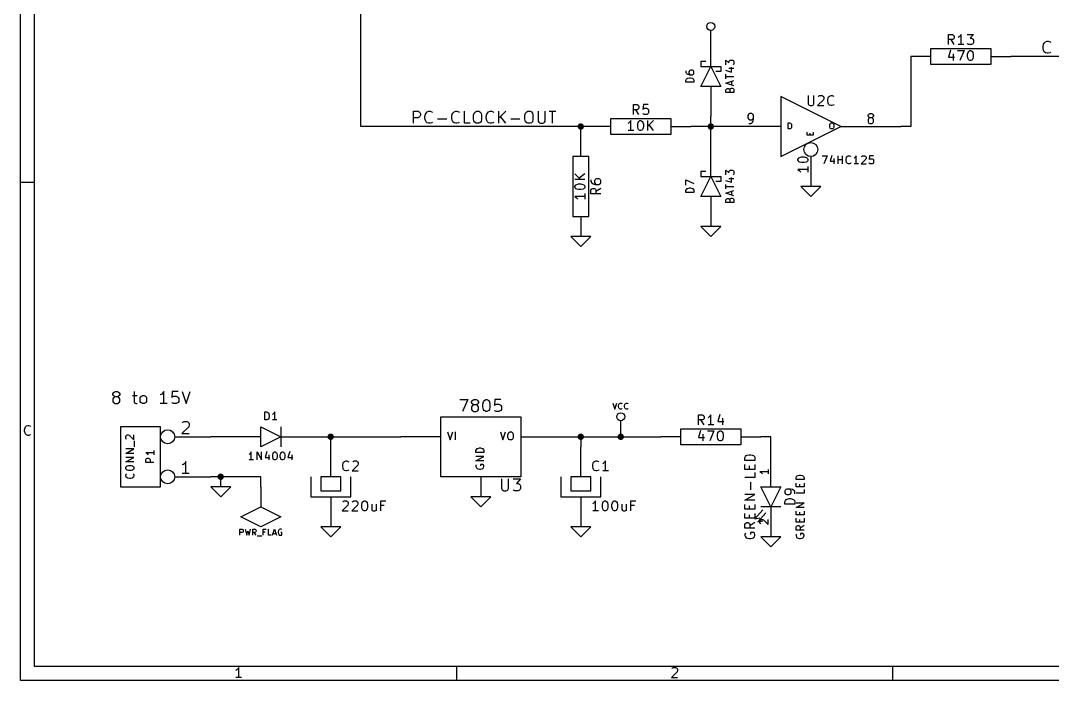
# Model space of a CAD drawing. Extents: x 4000 to 113000, y 4000 to 78670.
# Drawn here: x 4000 to 55575, y 4000 to 36960 of the extents above; entities that cross this region are included whole.
import ezdxf

# ---------------------------------------------------------------- set-up
doc = ezdxf.new("R2010")
doc.units = 0
for name, color, linetype in [('BLACK', 1, 'CONTINUOUS'), ('CYAN', 4, 'CONTINUOUS'), ('GREEN', 3, 'CONTINUOUS'), ('LIGHTBLUE', 10, 'CONTINUOUS'), ('MAGENTA', 6, 'CONTINUOUS'), ('RED', 5, 'CONTINUOUS')]:
    doc.layers.add(name, color=color, linetype=linetype)

msp = doc.modelspace()

# ---------------------------------------------------------------- linework, layer by layer
at = {"layer": 'BLACK'}
for p, q in [((4000, 4000), (4000, 78670)), ((4700, 4700), (4700, 77970)), ((55110, 35670), (55140, 35780)), ((55110, 35580), (55110, 35670)), ((55140, 35780), (55170, 35840)), ((55170, 35840), (55230, 35900)), ((55230, 35900), (55310, 35930)), ((55310, 35930), (55370, 35930)), ((55370, 35930), (55460, 35900)), ((55460, 35900), (55490, 35870)), ((55140, 35470), (55110, 35580)), ((55170, 35410), (55140, 35470)), ((55230, 35360), (55170, 35410)), ((55310, 35330), (55230, 35360)), ((55370, 35330), (55310, 35330)), ((55460, 35360), (55370, 35330)), ((55490, 35380), (55460, 35360)), ((23640, 31830), (23640, 32430)), ((23640, 32430), (23870, 32430)), ((23870, 32110), (23640, 32110)), ((23870, 32430), (23930, 32400)), ((23930, 32140), (23870, 32110)), ((23930, 32400), (23960, 32370)), ((23960, 32170), (23930, 32140)), ((23960, 32370), (23990, 32310)), ((23990, 32230), (23960, 32170)), ((23990, 32310), (23990, 32230)), ((24210, 32170), (24240, 32280)), ((24210, 32080), (24210, 32170)), ((24240, 31970), (24210, 32080)), ((24240, 32280), (24270, 32340)), ((24270, 32340), (24330, 32400)), ((24330, 32400), (24410, 32430)), ((24410, 32430), (24470, 32430)), ((24470, 32430), (24560, 32400)), ((24560, 32400), (24590, 32370)), ((24840, 32060), (25300, 32060)), ((25550, 32170), (25580, 32280)), ((25550, 32080), (25550, 32170)), ((25580, 31970), (25550, 32080)), ((25580, 32280), (25610, 32340)), ((25610, 32340), (25670, 32400)), ((25670, 32400), (25750, 32430)), ((25750, 32430), (25810, 32430)), ((25810, 32430), (25900, 32400)), ((25900, 32400), (25930, 32370)), ((26180, 31830), (26180, 32430)), ((26640, 32230), (26670, 32340)), ((26640, 32030), (26640, 32230)), ((26670, 31910), (26640, 32030)), ((26670, 32340), (26730, 32400)), ((26730, 32400), (26790, 32430)), ((26790, 32430), (26900, 32430)), ((26900, 32430), (26960, 32400)), ((26960, 32400), (27020, 32340)), ((27020, 32340), (27040, 32230)), ((27040, 32030), (27020, 31910)), ((27040, 32230), (27040, 32030)), ((27270, 32170), (27300, 32280)), ((27270, 32080), (27270, 32170)), ((27300, 31970), (27270, 32080)), ((27300, 32280), (27330, 32340)), ((27330, 32340), (27390, 32400)), ((27390, 32400), (27470, 32430)), ((27470, 32430), (27530, 32430)), ((27530, 32430), (27620, 32400)), ((27620, 32400), (27650, 32370)), ((27900, 31830), (27900, 32430)), ((28250, 32430), (27900, 32080)), ((28250, 31830), (27990, 32170)), ((28500, 32060), (28960, 32060)), ((29210, 32230), (29240, 32340)), ((29210, 32030), (29210, 32230)), ((29240, 31910), (29210, 32030)), ((29240, 32340), (29300, 32400)), ((29300, 32400), (29360, 32430)), ((29360, 32430), (29470, 32430)), ((29470, 32430), (29530, 32400)), ((29530, 32400), (29590, 32340)), ((29590, 32340), (29610, 32230)), ((29610, 32030), (29590, 31910)), ((29610, 32230), (29610, 32030)), ((29870, 32430), (29870, 31940)), ((30220, 31940), (30220, 32430)), ((30420, 32430), (30760, 32430)), ((30590, 31830), (30590, 32430)), ((24270, 31910), (24240, 31970)), ((24330, 31860), (24270, 31910)), ((24410, 31830), (24330, 31860)), ((24470, 31830), (24410, 31830)), ((24560, 31860), (24470, 31830)), ((24590, 31880), (24560, 31860)), ((25610, 31910), (25580, 31970)), ((25670, 31860), (25610, 31910)), ((25750, 31830), (25670, 31860)), ((25810, 31830), (25750, 31830)), ((25900, 31860), (25810, 31830)), ((25930, 31880), (25900, 31860)), ((26470, 31830), (26180, 31830)), ((26730, 31860), (26670, 31910)), ((26790, 31830), (26730, 31860)), ((26900, 31830), (26790, 31830)), ((26960, 31860), (26900, 31830)), ((27020, 31910), (26960, 31860)), ((27330, 31910), (27300, 31970)), ((27390, 31860), (27330, 31910)), ((27470, 31830), (27390, 31860)), ((27530, 31830), (27470, 31830)), ((27620, 31860), (27530, 31830)), ((27650, 31880), (27620, 31860)), ((29300, 31860), (29240, 31910)), ((29360, 31830), (29300, 31860)), ((29470, 31830), (29360, 31830)), ((29530, 31860), (29470, 31830)), ((29590, 31910), (29530, 31860)), ((29870, 31940), (29900, 31880)), ((29900, 31880), (29930, 31860)), ((29930, 31860), (29990, 31830)), ((29990, 31830), (30100, 31830)), ((30100, 31830), (30160, 31860)), ((30160, 31860), (30190, 31880)), ((30190, 31880), (30220, 31940)), ((4000, 28890), (4700, 28890)), ((4200, 16520), (4220, 16620)), ((4200, 16450), (4200, 16520)), ((4220, 16620), (4240, 16670)), ((4240, 16670), (4290, 16710)), ((4290, 16710), (4360, 16740)), ((4360, 16740), (4410, 16740)), ((4410, 16740), (4480, 16710)), ((4480, 16710), (4500, 16690)), ((4220, 16360), (4200, 16450)), ((4240, 16310), (4220, 16360)), ((4290, 16260), (4240, 16310)), ((4360, 16240), (4290, 16260)), ((4410, 16240), (4360, 16240)), ((4480, 16260), (4410, 16240)), ((4500, 16290), (4480, 16260)), ((112300, 4700), (4700, 4700)), ((14900, 4650), (14850, 4580)), ((14900, 4150), (14900, 4650)), ((25800, 4000), (25800, 4700)), ((36580, 4620), (36630, 4650)), ((36630, 4650), (36750, 4650)), ((36750, 4650), (36790, 4620)), ((47600, 4000), (47600, 4700)), ((14800, 4530), (14760, 4500)), ((15040, 4150), (14760, 4150)), ((14850, 4580), (14800, 4530)), ((36820, 4430), (36530, 4150)), ((36530, 4150), (36840, 4150)), ((36560, 4600), (36580, 4620)), ((36790, 4620), (36820, 4600)), ((36820, 4600), (36840, 4550)), ((36840, 4500), (36820, 4430)), ((36840, 4550), (36840, 4500)), ((113000, 4000), (4000, 4000))]:
    msp.add_line(p, q, dxfattribs=at)
at = {"layer": 'CYAN'}
for p, q in [((50390, 35770), (50390, 36270)), ((50390, 36270), (50580, 36270)), ((50580, 36270), (50630, 36240)), ((50630, 36240), (50650, 36220)), ((50650, 36220), (50670, 36170)), ((50670, 36170), (50670, 36100)), ((50910, 36150), (50870, 36120)), ((50960, 36200), (50910, 36150)), ((51010, 36270), (50960, 36200)), ((51010, 35770), (51010, 36270)), ((51320, 36270), (51630, 36270)), ((51630, 36270), (51460, 36080)), ((50580, 36010), (50390, 36010)), ((50670, 35770), (50510, 36010)), ((50630, 36030), (50580, 36010)), ((50650, 36050), (50630, 36030)), ((50670, 36100), (50650, 36050)), ((51150, 35770), (50870, 35770)), ((51350, 35790), (51320, 35820)), ((51390, 35770), (51350, 35790)), ((51540, 35770), (51390, 35770)), ((51460, 36080), (51540, 36080)), ((51540, 36080), (51580, 36050)), ((51580, 35790), (51540, 35770)), ((51580, 36050), (51610, 36030)), ((51610, 35820), (51580, 35790)), ((51610, 36030), (51630, 35980)), ((51630, 35860), (51610, 35820)), ((51630, 35980), (51630, 35860)), ((50490, 35490), (50380, 35130)), ((50380, 35130), (50680, 35130)), ((50610, 35300), (50610, 34970)), ((50830, 35470), (51160, 35470)), ((51160, 35470), (50950, 34970)), ((51340, 35280), (51360, 35370)), ((51340, 35160), (51340, 35280)), ((51360, 35060), (51340, 35160)), ((51360, 35370), (51380, 35420)), ((51380, 35420), (51410, 35440)), ((51410, 35440), (51450, 35470)), ((51450, 35470), (51500, 35470)), ((51500, 35470), (51550, 35440)), ((51550, 35440), (51570, 35420)), ((51570, 35420), (51600, 35370)), ((51600, 35370), (51620, 35280)), ((51620, 35160), (51600, 35060)), ((51620, 35280), (51620, 35160)), ((39260, 34750), (39260, 34990)), ((39260, 34990), (39410, 34860)), ((39400, 34580), (39660, 34580)), ((39410, 34920), (39430, 34960)), ((39410, 34860), (39410, 34920)), ((39430, 34960), (39450, 34980)), ((39450, 34980), (39490, 34990)), ((39490, 34990), (39590, 34990)), ((39530, 34390), (39530, 34630)), ((39590, 34990), (39620, 34980)), ((39620, 34980), (39640, 34960)), ((39640, 34770), (39620, 34750)), ((39640, 34960), (39660, 34920)), ((39660, 34800), (39640, 34770)), ((39660, 34920), (39660, 34800)), ((51380, 35020), (51360, 35060)), ((51410, 34990), (51380, 35020)), ((51450, 34970), (51410, 34990)), ((51500, 34970), (51450, 34970)), ((51550, 34990), (51500, 34970)), ((51570, 35020), (51550, 34990)), ((51600, 35060), (51570, 35020)), ((37260, 34450), (37260, 34370)), ((37260, 34370), (37280, 34330)), ((37280, 34330), (37300, 34310)), ((37280, 34030), (37320, 34070)), ((37300, 34310), (37360, 34280)), ((37320, 34070), (37360, 34080)), ((37360, 34280), (37430, 34260)), ((37360, 34080), (37430, 34100)), ((37430, 34450), (37410, 34410)), ((37410, 34410), (37410, 34330)), ((37410, 34330), (37430, 34290)), ((37450, 34470), (37430, 34450)), ((37430, 34290), (37450, 34280)), ((37430, 34260), (37590, 34260)), ((37430, 34100), (37490, 34100)), ((37490, 34480), (37450, 34470)), ((37450, 34280), (37490, 34260)), ((37590, 34480), (37490, 34480)), ((37490, 34100), (37570, 34080)), ((37570, 34080), (37600, 34070)), ((37620, 34470), (37590, 34480)), ((37590, 34260), (37620, 34280)), ((37600, 34070), (37640, 34030)), ((37640, 34450), (37620, 34470)), ((37620, 34280), (37640, 34290)), ((37660, 34410), (37640, 34450)), ((37640, 34290), (37660, 34330)), ((37660, 34330), (37660, 34410)), ((39240, 34480), (39530, 34390)), ((39260, 34050), (39260, 34280)), ((39660, 34160), (39260, 34160)), ((37260, 33970), (37280, 34030)), ((37260, 33880), (37260, 33970)), ((37660, 33880), (37260, 33880)), ((37640, 34030), (37660, 33970)), ((37660, 33970), (37660, 33880)), ((39260, 33840), (39660, 33970)), ((39660, 33710), (39260, 33840)), ((39260, 33500), (39280, 33540)), ((39280, 33540), (39300, 33560)), ((39300, 33560), (39340, 33570)), ((39340, 33570), (39380, 33570)), ((39380, 33570), (39410, 33560)), ((39410, 33560), (39430, 33540)), ((39430, 33540), (39450, 33500)), ((39450, 33500), (39470, 33560)), ((39470, 33560), (39490, 33570)), ((39490, 33570), (39530, 33590)), ((39530, 33590), (39590, 33590)), ((39550, 33750), (39550, 33940)), ((39590, 33590), (39620, 33570)), ((39620, 33570), (39640, 33560)), ((39640, 33560), (39660, 33520)), ((39260, 33370), (39260, 33500)), ((39660, 33370), (39260, 33370)), ((39450, 33500), (39450, 33370)), ((39660, 33520), (39660, 33370)), ((43370, 33220), (43370, 32810)), ((43650, 32810), (43650, 33220)), ((43870, 33170), (43890, 33190)), ((43890, 33190), (43940, 33220)), ((43940, 33220), (44060, 33220)), ((44060, 33220), (44100, 33190)), ((44100, 33190), (44130, 33170)), ((44130, 33170), (44150, 33120)), ((44150, 33070), (44130, 33000)), ((44150, 33120), (44150, 33070)), ((44350, 33000), (44370, 33100)), ((44370, 33100), (44390, 33150)), ((44390, 33150), (44440, 33190)), ((44440, 33190), (44510, 33220)), ((44510, 33220), (44560, 33220)), ((44560, 33220), (44630, 33190)), ((44630, 33190), (44650, 33170)), ((34630, 32270), (34630, 32770)), ((34630, 32770), (34820, 32770)), ((34820, 32510), (34630, 32510)), ((34910, 32270), (34750, 32510)), ((34820, 32770), (34870, 32740)), ((34870, 32530), (34820, 32510)), ((34870, 32740), (34890, 32720)), ((34890, 32550), (34870, 32530)), ((34890, 32720), (34910, 32670)), ((34910, 32600), (34890, 32550)), ((34910, 32670), (34910, 32600)), ((35130, 32770), (35110, 32530)), ((35110, 32530), (35130, 32550)), ((35370, 32770), (35130, 32770)), ((35130, 32550), (35180, 32580)), ((35180, 32580), (35300, 32580)), ((35300, 32580), (35340, 32550)), ((35340, 32550), (35370, 32530)), ((35370, 32530), (35390, 32480)), ((43370, 32810), (43390, 32770)), ((43390, 32770), (43420, 32740)), ((43420, 32740), (43460, 32720)), ((43460, 32720), (43560, 32720)), ((43560, 32720), (43610, 32740)), ((43610, 32740), (43630, 32770)), ((43630, 32770), (43650, 32810)), ((44130, 33000), (43840, 32720)), ((43840, 32720), (44150, 32720)), ((44350, 32930), (44350, 33000)), ((44370, 32840), (44350, 32930)), ((44390, 32790), (44370, 32840)), ((44440, 32740), (44390, 32790)), ((44510, 32720), (44440, 32740)), ((44560, 32720), (44510, 32720)), ((44630, 32740), (44560, 32720)), ((44650, 32770), (44630, 32740)), ((35130, 32290), (35110, 32320)), ((35180, 32270), (35130, 32290)), ((35300, 32270), (35180, 32270)), ((35340, 32290), (35300, 32270)), ((35370, 32320), (35340, 32290)), ((35390, 32360), (35370, 32320)), ((35390, 32480), (35390, 32360)), ((34410, 31850), (34370, 31820)), ((34650, 31470), (34370, 31470)), ((34460, 31900), (34410, 31850)), ((34510, 31970), (34460, 31900)), ((34510, 31470), (34510, 31970)), ((34850, 31780), (34870, 31870)), ((34850, 31660), (34850, 31780)), ((34870, 31560), (34850, 31660)), ((34870, 31870), (34890, 31920)), ((34890, 31520), (34870, 31560)), ((34890, 31920), (34920, 31940)), ((34920, 31490), (34890, 31520)), ((34920, 31940), (34960, 31970)), ((34960, 31470), (34920, 31490)), ((34960, 31970), (35010, 31970)), ((35010, 31470), (34960, 31470)), ((35010, 31970), (35060, 31940)), ((35060, 31490), (35010, 31470)), ((35060, 31940), (35080, 31920)), ((35080, 31520), (35060, 31490)), ((35080, 31920), (35110, 31870)), ((35110, 31560), (35080, 31520)), ((35110, 31870), (35130, 31780)), ((35130, 31660), (35110, 31560)), ((35130, 31780), (35130, 31660)), ((35350, 31470), (35350, 31970)), ((35630, 31970), (35350, 31680)), ((35630, 31470), (35420, 31750)), ((42370, 31550), (42370, 31850)), ((42370, 31850), (42440, 31850)), ((42440, 31550), (42370, 31550)), ((42440, 31850), (42490, 31830)), ((42490, 31560), (42440, 31550)), ((42490, 31830), (42510, 31810)), ((42510, 31590), (42490, 31560)), ((42510, 31810), (42530, 31780)), ((42530, 31620), (42510, 31590)), ((42530, 31780), (42540, 31720)), ((42540, 31680), (42530, 31620)), ((42540, 31720), (42540, 31680)), ((44450, 31750), (44460, 31810)), ((44450, 31650), (44450, 31750)), ((44460, 31590), (44450, 31650)), ((44460, 31810), (44490, 31830)), ((44490, 31560), (44460, 31590)), ((44490, 31830), (44520, 31850)), ((44520, 31550), (44490, 31560)), ((44520, 31850), (44580, 31850)), ((44580, 31550), (44520, 31550)), ((44580, 31850), (44600, 31830)), ((44600, 31560), (44580, 31550)), ((44600, 31830), (44630, 31810)), ((44630, 31590), (44600, 31560)), ((44630, 31810), (44650, 31750)), ((44650, 31650), (44630, 31590)), ((44650, 31750), (44650, 31650)), ((43320, 31240), (43320, 31380)), ((43620, 31240), (43320, 31240)), ((43460, 31240), (43460, 31340)), ((43620, 31380), (43620, 31240)), ((44060, 30210), (44320, 30210)), ((44320, 30210), (44150, 29810)), ((44550, 30230), (44460, 29940)), ((44460, 29940), (44700, 29940)), ((44650, 30070), (44650, 29810)), ((44860, 29810), (44860, 30210)), ((44860, 30020), (45080, 30020)), ((45080, 29810), (45080, 30210)), ((45260, 30040), (45280, 30110)), ((45260, 29980), (45260, 30040)), ((45280, 29900), (45260, 29980)), ((45280, 30110), (45290, 30150)), ((45290, 30150), (45330, 30190)), ((45330, 30190), (45390, 30210)), ((45390, 30210), (45430, 30210)), ((45430, 30210), (45480, 30190)), ((45480, 30190), (45500, 30170)), ((45690, 30110), (45660, 30090)), ((45730, 30150), (45690, 30110)), ((45770, 30210), (45730, 30150)), ((45770, 29810), (45770, 30210)), ((46250, 30040), (46020, 29810)), ((46040, 30170), (46060, 30190)), ((46060, 30190), (46090, 30210)), ((46090, 30210), (46190, 30210)), ((46190, 30210), (46230, 30190)), ((46230, 30190), (46250, 30170)), ((46250, 30170), (46260, 30130)), ((46260, 30090), (46250, 30040)), ((46260, 30130), (46260, 30090)), ((46440, 30210), (46420, 30020)), ((46420, 30020), (46440, 30040)), ((46630, 30210), (46440, 30210)), ((46440, 30040), (46470, 30060)), ((46470, 30060), (46570, 30060)), ((46570, 30060), (46610, 30040)), ((46610, 30040), (46630, 30020)), ((46630, 30020), (46640, 29980)), ((46640, 29980), (46640, 29880)), ((39260, 29250), (39260, 29490)), ((39260, 29490), (39410, 29360)), ((39410, 29420), (39430, 29460)), ((39410, 29360), (39410, 29420)), ((39430, 29460), (39450, 29480)), ((39450, 29480), (39490, 29490)), ((39490, 29490), (39590, 29490)), ((39590, 29490), (39620, 29480)), ((39620, 29480), (39640, 29460)), ((39640, 29460), (39660, 29420)), ((39660, 29420), (39660, 29300)), ((45290, 29870), (45280, 29900)), ((45330, 29830), (45290, 29870)), ((45390, 29810), (45330, 29830)), ((45430, 29810), (45390, 29810)), ((45480, 29830), (45430, 29810)), ((45500, 29850), (45480, 29830)), ((45880, 29810), (45660, 29810)), ((46020, 29810), (46260, 29810)), ((46440, 29830), (46420, 29850)), ((46470, 29810), (46440, 29830)), ((46570, 29810), (46470, 29810)), ((46610, 29830), (46570, 29810)), ((46630, 29850), (46610, 29830)), ((46640, 29880), (46630, 29850)), ((31700, 29300), (31990, 29020)), ((32200, 29020), (31700, 29020)), ((32200, 29300), (31920, 29090)), ((32500, 29010), (32500, 28920)), ((32500, 28920), (32530, 28870)), ((32720, 29010), (32690, 28970)), ((32690, 28970), (32690, 28870)), ((32740, 29040), (32720, 29010)), ((32790, 29060), (32740, 29040)), ((32910, 29060), (32790, 29060)), ((32950, 29040), (32910, 29060)), ((32980, 29010), (32950, 29040)), ((33000, 28970), (32980, 29010)), ((33000, 28870), (33000, 28970)), ((37260, 28740), (37260, 29000)), ((37260, 29000), (37660, 28830)), ((39240, 28980), (39530, 28890)), ((39400, 29080), (39660, 29080)), ((39530, 28890), (39530, 29130)), ((39640, 29270), (39620, 29250)), ((39660, 29300), (39640, 29270)), ((31700, 28680), (31730, 28730)), ((31700, 28630), (31700, 28680)), ((31730, 28590), (31700, 28630)), ((31730, 28730), (31750, 28750)), ((31750, 28560), (31730, 28590)), ((31750, 28750), (31800, 28780)), ((31800, 28540), (31750, 28560)), ((31800, 28780), (31890, 28800)), ((31890, 28520), (31800, 28540)), ((31890, 28800), (32010, 28800)), ((32010, 28520), (31890, 28520)), ((32010, 28800), (32110, 28780)), ((32110, 28540), (32010, 28520)), ((32110, 28780), (32150, 28750)), ((32150, 28560), (32110, 28540)), ((32150, 28750), (32180, 28730)), ((32180, 28590), (32150, 28560)), ((32180, 28730), (32200, 28680)), ((32200, 28630), (32180, 28590)), ((32200, 28680), (32200, 28630)), ((32500, 28490), (32530, 28540)), ((32500, 28300), (32500, 28490)), ((32530, 28870), (32550, 28850)), ((32530, 28540), (32550, 28560)), ((32550, 28850), (32620, 28800)), ((32550, 28560), (32600, 28580)), ((32600, 28580), (32670, 28580)), ((32620, 28800), (32720, 28780)), ((32670, 28580), (32720, 28560)), ((32690, 28870), (32720, 28820)), ((32720, 28820), (32740, 28800)), ((32720, 28780), (32910, 28780)), ((32720, 28560), (32740, 28540)), ((32740, 28800), (32790, 28780)), ((32740, 28540), (32760, 28490)), ((33000, 28580), (32760, 28420)), ((32760, 28490), (32760, 28300)), ((32910, 28780), (32950, 28800)), ((32950, 28800), (32980, 28820)), ((32980, 28820), (33000, 28870)), ((37260, 28470), (37280, 28530)), ((37260, 28380), (37260, 28470)), ((37660, 28380), (37260, 28380)), ((37280, 28530), (37320, 28570)), ((37320, 28570), (37360, 28580)), ((37360, 28580), (37430, 28600)), ((37430, 28600), (37490, 28600)), ((37490, 28600), (37570, 28580)), ((37570, 28580), (37600, 28570)), ((37600, 28570), (37640, 28530)), ((37640, 28530), (37660, 28470)), ((37660, 28470), (37660, 28380)), ((39260, 28550), (39260, 28780)), ((39660, 28660), (39260, 28660)), ((39260, 28340), (39660, 28470)), ((39550, 28250), (39550, 28440)), ((32200, 28180), (31700, 28180)), ((31700, 28180), (31770, 28130)), ((31770, 28130), (31820, 28080)), ((31820, 28080), (31850, 28040)), ((32200, 28320), (32200, 28040)), ((33000, 28300), (32500, 28300)), ((39660, 28210), (39260, 28340)), ((39260, 28000), (39280, 28040)), ((39260, 27870), (39260, 28000)), ((39660, 27870), (39260, 27870)), ((39280, 28040), (39300, 28060)), ((39300, 28060), (39340, 28070)), ((39340, 28070), (39380, 28070)), ((39380, 28070), (39410, 28060)), ((39410, 28060), (39430, 28040)), ((39430, 28040), (39450, 28000)), ((39450, 28000), (39470, 28060)), ((39450, 28000), (39450, 27870)), ((39470, 28060), (39490, 28070)), ((39490, 28070), (39530, 28090)), ((39530, 28090), (39590, 28090)), ((39590, 28090), (39620, 28070)), ((39620, 28070), (39640, 28060)), ((39640, 28060), (39660, 28020)), ((39660, 28020), (39660, 27870)), ((25950, 18030), (26350, 18030)), ((26350, 18030), (26090, 17430)), ((26540, 17910), (26570, 17970)), ((26540, 17880), (26540, 17910)), ((26570, 17830), (26540, 17880)), ((26570, 17710), (26540, 17660)), ((26540, 17660), (26540, 17540)), ((26540, 17540), (26570, 17480)), ((26570, 17970), (26600, 18000)), ((26600, 17800), (26570, 17830)), ((26600, 17740), (26570, 17710)), ((26600, 18000), (26660, 18030)), ((26660, 17770), (26600, 17800)), ((26660, 17770), (26600, 17740)), ((26660, 18030), (26770, 18030)), ((26770, 17770), (26660, 17770)), ((26770, 18030), (26830, 18000)), ((26830, 17800), (26770, 17770)), ((26830, 17740), (26770, 17770)), ((26830, 18000), (26860, 17970)), ((26860, 17830), (26830, 17800)), ((26860, 17710), (26830, 17740)), ((26860, 17970), (26890, 17910)), ((26890, 17880), (26860, 17830)), ((26890, 17660), (26860, 17710)), ((26860, 17480), (26890, 17540)), ((26890, 17910), (26890, 17880)), ((26890, 17540), (26890, 17660)), ((27110, 17800), (27140, 17910)), ((27110, 17660), (27110, 17800)), ((27140, 17540), (27110, 17660)), ((27140, 17910), (27170, 17970)), ((27170, 17480), (27140, 17540)), ((27170, 17970), (27200, 18000)), ((27200, 18000), (27260, 18030)), ((27260, 18030), (27310, 18030)), ((27310, 18030), (27370, 18000)), ((27370, 18000), (27400, 17970)), ((27400, 17970), (27430, 17910)), ((27430, 17540), (27400, 17480)), ((27430, 17910), (27460, 17800)), ((27460, 17660), (27430, 17540)), ((27460, 17800), (27460, 17660)), ((27710, 18030), (27680, 17740)), ((27680, 17740), (27710, 17770)), ((28000, 18030), (27710, 18030)), ((27710, 17770), (27770, 17800)), ((27770, 17800), (27910, 17800)), ((27910, 17800), (27970, 17770)), ((27970, 17770), (28000, 17740)), ((28000, 17740), (28030, 17680)), ((28030, 17540), (28000, 17480)), ((28030, 17680), (28030, 17540)), ((33600, 17850), (33700, 17550)), ((33700, 17550), (33800, 17850)), ((33890, 17720), (33900, 17780)), ((33890, 17680), (33890, 17720)), ((33900, 17620), (33890, 17680)), ((33900, 17780), (33920, 17810)), ((33920, 17590), (33900, 17620)), ((33920, 17810), (33940, 17830)), ((33940, 17560), (33920, 17590)), ((33940, 17830), (33990, 17850)), ((33990, 17550), (33940, 17560)), ((33990, 17850), (34020, 17850)), ((34020, 17550), (33990, 17550)), ((34020, 17850), (34060, 17830)), ((34060, 17560), (34020, 17550)), ((34060, 17830), (34070, 17820)), ((34070, 17580), (34060, 17560)), ((34190, 17720), (34200, 17780)), ((34190, 17680), (34190, 17720)), ((34200, 17620), (34190, 17680)), ((34200, 17780), (34220, 17810)), ((34220, 17590), (34200, 17620)), ((34220, 17810), (34240, 17830)), ((34240, 17560), (34220, 17590)), ((34240, 17830), (34290, 17850)), ((34290, 17550), (34240, 17560)), ((34290, 17850), (34320, 17850)), ((34320, 17550), (34290, 17550)), ((34320, 17850), (34360, 17830)), ((34360, 17560), (34320, 17550)), ((34360, 17830), (34370, 17820)), ((34370, 17580), (34360, 17560)), ((16210, 17010), (16210, 17410)), ((16210, 17410), (16300, 17410)), ((16300, 17410), (16360, 17390)), ((16360, 17030), (16300, 17010)), ((16360, 17390), (16400, 17350)), ((16400, 17070), (16360, 17030)), ((16400, 17350), (16410, 17310)), ((16410, 17100), (16400, 17070)), ((16410, 17310), (16430, 17240)), ((16430, 17180), (16410, 17100)), ((16430, 17240), (16430, 17180)), ((16620, 17310), (16590, 17290)), ((16660, 17350), (16620, 17310)), ((16700, 17410), (16660, 17350)), ((16700, 17010), (16700, 17410)), ((26570, 17480), (26600, 17460)), ((26600, 17460), (26660, 17430)), ((26660, 17430), (26770, 17430)), ((26770, 17430), (26830, 17460)), ((26830, 17460), (26860, 17480)), ((27200, 17460), (27170, 17480)), ((27260, 17430), (27200, 17460)), ((27310, 17430), (27260, 17430)), ((27370, 17460), (27310, 17430)), ((27400, 17480), (27370, 17460)), ((27710, 17460), (27680, 17480)), ((27770, 17430), (27710, 17460)), ((27910, 17430), (27770, 17430)), ((27970, 17460), (27910, 17430)), ((28000, 17480), (27970, 17460)), ((37890, 16770), (37890, 17270)), ((37890, 17270), (38080, 17270)), ((38080, 17270), (38130, 17240)), ((38130, 17030), (38080, 17010)), ((38130, 17240), (38150, 17220)), ((38150, 17050), (38130, 17030)), ((38150, 17220), (38170, 17170)), ((38170, 17100), (38150, 17050)), ((38170, 17170), (38170, 17100)), ((38410, 17150), (38370, 17120)), ((38460, 17200), (38410, 17150)), ((38510, 17270), (38460, 17200)), ((38510, 16770), (38510, 17270)), ((38960, 17290), (38850, 16930)), ((39080, 17100), (39080, 16770)), ((16300, 17010), (16210, 17010)), ((16810, 17010), (16590, 17010)), ((38080, 17010), (37890, 17010)), ((38170, 16770), (38010, 17010)), ((38650, 16770), (38370, 16770)), ((38850, 16930), (39150, 16930)), ((9260, 16190), (9280, 16230)), ((9260, 16090), (9260, 16190)), ((9280, 16060), (9260, 16090)), ((9280, 16230), (9300, 16250)), ((9300, 16040), (9280, 16060)), ((9300, 16250), (9340, 16260)), ((9340, 16260), (9380, 16260)), ((9380, 16260), (9430, 16250)), ((9430, 16250), (9660, 16020)), ((9660, 16020), (9660, 16260)), ((25340, 16410), (25470, 16010)), ((25470, 16010), (25600, 16410)), ((25740, 16010), (25740, 16410)), ((27980, 16410), (28110, 16010)), ((28110, 16010), (28240, 16410)), ((28360, 16270), (28380, 16350)), ((28360, 16140), (28360, 16270)), ((28380, 16070), (28360, 16140)), ((28380, 16350), (28410, 16390)), ((28410, 16030), (28380, 16070)), ((28410, 16390), (28450, 16410)), ((28450, 16010), (28410, 16030)), ((28450, 16410), (28530, 16410)), ((28530, 16010), (28450, 16010)), ((28530, 16410), (28570, 16390)), ((28570, 16030), (28530, 16010)), ((28570, 16390), (28600, 16350)), ((28600, 16070), (28570, 16030)), ((28600, 16350), (28620, 16270)), ((28620, 16140), (28600, 16070)), ((28620, 16270), (28620, 16140)), ((37990, 16490), (37880, 16130)), ((37880, 16130), (38180, 16130)), ((38110, 16300), (38110, 15970)), ((38330, 16470), (38660, 16470)), ((38660, 16470), (38450, 15970)), ((38840, 16280), (38860, 16370)), ((38840, 16160), (38840, 16280)), ((38860, 16060), (38840, 16160)), ((38860, 16370), (38880, 16420)), ((38880, 16020), (38860, 16060)), ((38880, 16420), (38910, 16440)), ((38910, 15990), (38880, 16020)), ((38910, 16440), (38950, 16470)), ((38950, 15970), (38910, 15990)), ((38950, 16470), (39000, 16470)), ((39000, 16470), (39050, 16440)), ((39050, 15990), (39000, 15970)), ((39050, 16440), (39070, 16420)), ((39070, 16020), (39050, 15990)), ((39070, 16420), (39100, 16370)), ((39100, 16060), (39070, 16020)), ((39100, 16370), (39120, 16280)), ((39120, 16160), (39100, 16060)), ((39120, 16280), (39120, 16160)), ((9260, 15340), (9660, 15560)), ((9660, 15560), (9260, 15560)), ((9700, 15660), (9700, 15960)), ((10660, 15480), (10660, 15260)), ((26760, 15480), (26780, 15540)), ((26760, 15390), (26760, 15480)), ((26780, 15540), (26820, 15580)), ((26820, 15580), (26860, 15590)), ((26860, 15590), (26930, 15610)), ((26930, 15610), (26990, 15610)), ((26990, 15610), (27070, 15590)), ((27070, 15590), (27100, 15580)), ((27100, 15580), (27140, 15540)), ((27140, 15540), (27160, 15480)), ((27160, 15480), (27160, 15390)), ((39000, 15970), (38950, 15970)), ((9660, 15340), (9260, 15340)), ((9260, 14920), (9660, 15140)), ((9660, 15140), (9260, 15140)), ((10660, 15370), (10260, 15370)), ((10260, 15370), (10320, 15330)), ((10260, 15030), (10280, 15070)), ((10260, 14880), (10260, 15030)), ((10280, 15070), (10300, 15080)), ((10300, 15080), (10340, 15100)), ((10320, 15330), (10360, 15290)), ((10340, 15100), (10400, 15100)), ((10360, 15290), (10380, 15260)), ((10400, 15100), (10430, 15080)), ((10430, 15080), (10450, 15070)), ((10450, 15070), (10470, 15030)), ((10470, 15030), (10470, 14880)), ((15450, 15310), (15420, 15290)), ((15640, 15010), (15420, 15010)), ((15490, 15350), (15450, 15310)), ((15530, 15410), (15490, 15350)), ((15530, 15010), (15530, 15410)), ((15820, 15010), (15820, 15410)), ((15820, 15410), (16040, 15010)), ((16040, 15010), (16040, 15410)), ((16310, 15430), (16220, 15140)), ((16220, 15140), (16460, 15140)), ((16410, 15270), (16410, 15010)), ((16600, 15260), (16620, 15330)), ((16600, 15160), (16600, 15260)), ((16620, 15080), (16600, 15160)), ((16620, 15330), (16630, 15370)), ((16630, 15050), (16620, 15080)), ((16630, 15370), (16650, 15390)), ((16650, 15030), (16630, 15050)), ((16650, 15390), (16690, 15410)), ((16690, 15010), (16650, 15030)), ((16690, 15410), (16730, 15410)), ((16730, 15010), (16690, 15010)), ((16730, 15410), (16770, 15390)), ((16770, 15030), (16730, 15010)), ((16770, 15390), (16790, 15370)), ((16790, 15050), (16770, 15030)), ((16790, 15370), (16810, 15330)), ((16810, 15080), (16790, 15050)), ((16810, 15330), (16820, 15260)), ((16820, 15160), (16810, 15080)), ((16820, 15260), (16820, 15160)), ((16980, 15260), (17000, 15330)), ((16980, 15160), (16980, 15260)), ((17000, 15080), (16980, 15160)), ((17000, 15330), (17010, 15370)), ((17010, 15050), (17000, 15080)), ((17010, 15370), (17030, 15390)), ((17030, 15030), (17010, 15050)), ((17030, 15390), (17070, 15410)), ((17070, 15010), (17030, 15030)), ((17070, 15410), (17110, 15410)), ((17110, 15010), (17070, 15010)), ((17110, 15410), (17150, 15390)), ((17150, 15030), (17110, 15010)), ((17150, 15390), (17170, 15370)), ((17170, 15050), (17150, 15030)), ((17170, 15370), (17190, 15330)), ((17190, 15080), (17170, 15050)), ((17190, 15330), (17200, 15260)), ((17200, 15160), (17190, 15080)), ((17200, 15260), (17200, 15160)), ((17450, 15430), (17360, 15140)), ((17360, 15140), (17600, 15140)), ((17550, 15270), (17550, 15010)), ((20190, 14940), (20260, 14970)), ((20260, 14970), (20310, 14970)), ((20310, 14970), (20380, 14940)), ((20620, 14940), (20670, 14970)), ((20670, 14970), (20790, 14970)), ((20790, 14970), (20830, 14940)), ((27160, 15390), (26760, 15390)), ((26760, 14970), (27160, 15190)), ((27160, 15190), (26760, 15190)), ((27160, 14970), (26760, 14970)), ((32690, 14940), (32760, 14970)), ((32760, 14970), (32810, 14970)), ((32810, 14970), (32880, 14940)), ((33240, 14970), (33190, 14900)), ((33240, 14470), (33240, 14970)), ((40200, 15110), (40230, 15180)), ((40200, 14990), (40200, 15110)), ((40700, 14990), (40200, 14990)), ((40230, 15180), (40270, 15230)), ((40270, 15230), (40320, 15250)), ((40320, 15250), (40420, 15270)), ((40420, 15270), (40490, 15270)), ((40490, 15270), (40580, 15250)), ((40580, 15250), (40630, 15230)), ((40630, 15230), (40680, 15180)), ((40680, 15180), (40700, 15110)), ((40700, 15110), (40700, 14990)), ((9660, 14920), (9260, 14920)), ((9260, 14650), (9280, 14690)), ((9260, 14570), (9260, 14650)), ((9280, 14530), (9260, 14570)), ((9280, 14690), (9320, 14720)), ((9320, 14500), (9280, 14530)), ((9320, 14720), (9400, 14740)), ((9400, 14480), (9320, 14500)), ((9400, 14740), (9530, 14740)), ((9530, 14480), (9400, 14480)), ((9530, 14740), (9600, 14720)), ((9600, 14500), (9530, 14480)), ((9600, 14720), (9640, 14690)), ((9640, 14530), (9600, 14500)), ((9640, 14690), (9660, 14650)), ((9660, 14570), (9640, 14530)), ((9660, 14650), (9660, 14570)), ((10660, 14880), (10260, 14880)), ((20100, 14750), (20120, 14850)), ((20100, 14680), (20100, 14750)), ((20120, 14590), (20100, 14680)), ((20120, 14850), (20140, 14900)), ((20140, 14540), (20120, 14590)), ((20140, 14900), (20190, 14940)), ((20190, 14490), (20140, 14540)), ((20260, 14470), (20190, 14490)), ((20310, 14470), (20260, 14470)), ((20380, 14490), (20310, 14470)), ((20380, 14940), (20400, 14920)), ((20400, 14520), (20380, 14490)), ((20860, 14750), (20570, 14470)), ((20570, 14470), (20880, 14470)), ((20600, 14920), (20620, 14940)), ((20830, 14940), (20860, 14920)), ((20860, 14920), (20880, 14870)), ((20880, 14820), (20860, 14750)), ((20880, 14870), (20880, 14820)), ((26780, 14770), (26760, 14740)), ((26760, 14740), (26760, 14680)), ((26760, 14680), (26780, 14620)), ((26780, 14620), (26820, 14580)), ((26820, 14580), (26860, 14570)), ((26860, 14570), (26930, 14550)), ((26930, 14550), (26990, 14550)), ((27120, 14790), (26990, 14790)), ((26990, 14790), (26990, 14720)), ((26990, 14550), (27070, 14570)), ((27070, 14570), (27100, 14580)), ((27100, 14580), (27140, 14620)), ((27140, 14770), (27120, 14790)), ((27160, 14720), (27140, 14770)), ((27140, 14620), (27160, 14680)), ((27160, 14680), (27160, 14720)), ((32600, 14750), (32620, 14850)), ((32600, 14680), (32600, 14750)), ((32620, 14590), (32600, 14680)), ((32620, 14850), (32640, 14900)), ((32640, 14540), (32620, 14590)), ((32640, 14900), (32690, 14940)), ((32690, 14490), (32640, 14540)), ((32760, 14470), (32690, 14490)), ((32810, 14470), (32760, 14470)), ((32880, 14490), (32810, 14470)), ((32880, 14940), (32900, 14920)), ((32900, 14520), (32880, 14490)), ((33140, 14850), (33100, 14820)), ((33380, 14470), (33100, 14470)), ((33190, 14900), (33140, 14850)), ((40200, 14540), (40200, 14780)), ((40700, 14540), (40200, 14540)), ((40440, 14540), (40440, 14710)), ((40700, 14780), (40700, 14540)), ((9260, 14250), (9280, 14300)), ((9260, 14210), (9260, 14250)), ((9280, 14150), (9260, 14210)), ((9280, 14300), (9300, 14320)), ((9320, 14110), (9280, 14150)), ((9360, 14100), (9320, 14110)), ((9430, 14080), (9360, 14100)), ((9490, 14080), (9430, 14080)), ((9570, 14100), (9490, 14080)), ((9600, 14110), (9570, 14100)), ((9640, 14150), (9600, 14110)), ((9620, 14320), (9640, 14300)), ((9640, 14300), (9660, 14250)), ((9660, 14210), (9640, 14150)), ((9660, 14250), (9660, 14210)), ((28040, 14070), (28040, 13580)), ((28390, 13580), (28390, 14070)), ((28620, 14070), (28990, 14070)), ((28990, 14070), (28790, 13840)), ((40700, 14140), (40200, 14140)), ((40700, 14380), (40700, 14140)), ((28040, 13580), (28070, 13520)), ((28070, 13520), (28100, 13500)), ((28100, 13500), (28160, 13470)), ((28160, 13470), (28270, 13470)), ((28270, 13470), (28330, 13500)), ((28330, 13500), (28360, 13520)), ((28360, 13520), (28390, 13580)), ((28640, 13500), (28620, 13520)), ((28700, 13470), (28640, 13500)), ((28870, 13470), (28700, 13470)), ((28790, 13840), (28870, 13840)), ((28870, 13840), (28930, 13810)), ((28930, 13500), (28870, 13470)), ((28930, 13810), (28960, 13780)), ((28960, 13520), (28930, 13500)), ((28960, 13780), (28990, 13720)), ((28990, 13580), (28960, 13520)), ((28990, 13720), (28990, 13580)), ((40510, 13520), (40510, 13900)), ((42230, 13510), (42200, 13470)), ((42200, 13470), (42200, 13370)), ((42250, 13540), (42230, 13510)), ((42300, 13560), (42250, 13540)), ((42490, 13560), (42300, 13560)), ((42460, 13540), (42420, 13560)), ((42490, 13510), (42460, 13540)), ((42580, 13540), (42490, 13560)), ((42510, 13470), (42490, 13510)), ((42510, 13370), (42510, 13470)), ((42650, 13490), (42580, 13540)), ((42680, 13470), (42650, 13490)), ((42700, 13420), (42680, 13470)), ((42700, 13320), (42700, 13420)), ((20100, 12920), (20120, 12940)), ((20120, 12940), (20170, 12970)), ((20170, 12970), (20290, 12970)), ((20290, 12970), (20330, 12940)), ((20330, 12940), (20360, 12920)), ((20360, 12920), (20380, 12870)), ((20580, 12920), (20600, 12940)), ((20600, 12940), (20650, 12970)), ((20650, 12970), (20770, 12970)), ((20770, 12970), (20810, 12940)), ((20810, 12940), (20840, 12920)), ((20840, 12920), (20860, 12870)), ((21080, 12870), (21100, 12920)), ((21100, 12920), (21130, 12940)), ((21130, 12940), (21170, 12970)), ((21170, 12970), (21220, 12970)), ((21220, 12970), (21270, 12940)), ((21270, 12940), (21290, 12920)), ((21290, 12920), (21320, 12870)), ((22010, 12470), (22010, 12970)), ((22010, 12970), (22250, 12970)), ((32690, 12900), (32640, 12850)), ((32740, 12970), (32690, 12900)), ((32740, 12470), (32740, 12970)), ((33100, 12870), (33120, 12920)), ((33120, 12920), (33150, 12940)), ((33150, 12940), (33190, 12970)), ((33190, 12970), (33240, 12970)), ((33240, 12970), (33290, 12940)), ((33290, 12940), (33310, 12920)), ((33310, 12920), (33340, 12870)), ((33580, 12870), (33600, 12920)), ((33600, 12920), (33630, 12940)), ((33630, 12940), (33670, 12970)), ((33670, 12970), (33720, 12970)), ((33720, 12970), (33770, 12940)), ((33770, 12940), (33790, 12920)), ((33790, 12920), (33820, 12870)), ((34510, 12470), (34510, 12970)), ((34510, 12970), (34750, 12970)), ((40200, 13000), (40700, 13280)), ((40700, 13280), (40200, 13280)), ((40700, 13000), (40200, 13000)), ((42200, 13370), (42230, 13320)), ((42200, 12920), (42230, 12990)), ((42200, 12800), (42200, 12920)), ((42230, 13320), (42250, 13300)), ((42230, 12990), (42270, 13040)), ((42250, 13300), (42300, 13280)), ((42270, 13040), (42320, 13060)), ((42300, 13280), (42420, 13280)), ((42320, 13060), (42420, 13080)), ((42420, 13280), (42460, 13300)), ((42420, 13080), (42490, 13080)), ((42460, 13300), (42490, 13320)), ((42490, 13320), (42510, 13370)), ((42490, 13080), (42580, 13060)), ((42580, 13060), (42630, 13040)), ((42630, 13040), (42680, 12990)), ((42680, 12990), (42700, 12920)), ((42700, 12920), (42700, 12800)), ((20360, 12750), (20070, 12470)), ((20070, 12470), (20380, 12470)), ((20380, 12820), (20360, 12750)), ((20380, 12870), (20380, 12820)), ((20840, 12750), (20550, 12470)), ((20550, 12470), (20860, 12470)), ((20860, 12820), (20840, 12750)), ((20860, 12870), (20860, 12820)), ((21060, 12780), (21080, 12870)), ((21060, 12660), (21060, 12780)), ((21080, 12560), (21060, 12660)), ((21100, 12520), (21080, 12560)), ((21130, 12490), (21100, 12520)), ((21170, 12470), (21130, 12490)), ((21220, 12470), (21170, 12470)), ((21270, 12490), (21220, 12470)), ((21290, 12520), (21270, 12490)), ((21320, 12560), (21290, 12520)), ((21320, 12870), (21340, 12780)), ((21340, 12660), (21320, 12560)), ((21340, 12780), (21340, 12660)), ((21560, 12800), (21560, 12540)), ((21560, 12540), (21580, 12490)), ((21580, 12490), (21630, 12470)), ((21630, 12470), (21700, 12470)), ((21700, 12470), (21750, 12490)), ((21750, 12490), (21770, 12520)), ((21770, 12800), (21770, 12470)), ((22180, 12730), (22010, 12730)), ((32640, 12850), (32600, 12820)), ((32880, 12470), (32600, 12470)), ((33080, 12780), (33100, 12870)), ((33080, 12660), (33080, 12780)), ((33100, 12560), (33080, 12660)), ((33120, 12520), (33100, 12560)), ((33150, 12490), (33120, 12520)), ((33190, 12470), (33150, 12490)), ((33240, 12470), (33190, 12470)), ((33290, 12490), (33240, 12470)), ((33310, 12520), (33290, 12490)), ((33340, 12560), (33310, 12520)), ((33340, 12870), (33360, 12780)), ((33360, 12660), (33340, 12560)), ((33360, 12780), (33360, 12660)), ((33560, 12780), (33580, 12870)), ((33560, 12660), (33560, 12780)), ((33580, 12560), (33560, 12660)), ((33600, 12520), (33580, 12560)), ((33630, 12490), (33600, 12520)), ((33670, 12470), (33630, 12490)), ((33720, 12470), (33670, 12470)), ((33770, 12490), (33720, 12470)), ((33790, 12520), (33770, 12490)), ((33820, 12560), (33790, 12520)), ((33820, 12870), (33840, 12780)), ((33840, 12660), (33820, 12560)), ((33840, 12780), (33840, 12660)), ((34060, 12800), (34060, 12540)), ((34060, 12540), (34080, 12490)), ((34080, 12490), (34130, 12470)), ((34130, 12470), (34200, 12470)), ((34200, 12470), (34250, 12490)), ((34250, 12490), (34270, 12520)), ((34270, 12800), (34270, 12470)), ((34680, 12730), (34510, 12730)), ((40200, 12550), (40200, 12790)), ((40700, 12550), (40200, 12550)), ((40440, 12550), (40440, 12720)), ((40700, 12790), (40700, 12550)), ((42700, 12800), (42200, 12800)), ((40200, 12100), (40200, 12340)), ((40700, 12100), (40200, 12100)), ((40250, 11860), (40300, 11880)), ((40300, 11880), (40370, 11880)), ((40370, 11880), (40420, 11860)), ((40440, 12100), (40440, 12270)), ((40700, 11880), (40460, 11720)), ((40700, 12340), (40700, 12100)), ((14960, 11250), (14960, 11550)), ((14960, 11550), (15080, 11550)), ((15080, 11390), (14960, 11390)), ((15080, 11550), (15100, 11530)), ((15100, 11410), (15080, 11390)), ((15100, 11530), (15120, 11520)), ((15120, 11420), (15100, 11410)), ((15120, 11520), (15130, 11490)), ((15130, 11450), (15120, 11420)), ((15130, 11490), (15130, 11450)), ((15230, 11550), (15300, 11250)), ((15300, 11250), (15360, 11460)), ((15360, 11460), (15420, 11250)), ((15420, 11250), (15490, 11550)), ((15600, 11250), (15600, 11550)), ((15600, 11550), (15720, 11550)), ((15720, 11390), (15600, 11390)), ((15770, 11250), (15670, 11390)), ((15720, 11550), (15740, 11530)), ((15740, 11410), (15720, 11390)), ((15740, 11530), (15760, 11520)), ((15760, 11420), (15740, 11410)), ((15760, 11520), (15770, 11490)), ((15770, 11450), (15760, 11420)), ((15770, 11490), (15770, 11450)), ((16130, 11250), (16130, 11550)), ((16130, 11550), (16270, 11550)), ((16230, 11410), (16130, 11410)), ((16390, 11250), (16390, 11550)), ((16590, 11250), (16690, 11550)), ((16690, 11550), (16790, 11250)), ((16890, 11480), (16880, 11420)), ((16880, 11420), (16880, 11380)), ((16880, 11380), (16890, 11320)), ((16910, 11510), (16890, 11480)), ((16930, 11530), (16910, 11510)), ((16980, 11550), (16930, 11530)), ((17020, 11550), (16980, 11550)), ((17060, 11380), (17010, 11380)), ((17050, 11530), (17020, 11550)), ((17060, 11280), (17060, 11380)), ((40200, 11790), (40230, 11840)), ((40200, 11600), (40200, 11790)), ((40700, 11600), (40200, 11600)), ((40230, 11360), (40200, 11310)), ((40230, 11840), (40250, 11860)), ((40420, 11860), (40440, 11840)), ((40440, 11840), (40460, 11790)), ((40460, 11790), (40460, 11600)), ((40650, 11380), (40490, 11380)), ((40490, 11380), (40490, 11290)), ((40680, 11360), (40650, 11380)), ((40700, 11290), (40680, 11360)), ((15830, 11220), (16060, 11220)), ((16530, 11250), (16390, 11250)), ((16620, 11330), (16760, 11330)), ((16890, 11320), (16910, 11290)), ((16910, 11290), (16930, 11260)), ((16930, 11260), (16980, 11250)), ((16980, 11250), (17010, 11250)), ((17010, 11250), (17050, 11260)), ((17050, 11260), (17060, 11280)), ((40200, 11310), (40200, 11240)), ((40200, 11240), (40230, 11170)), ((40230, 11170), (40270, 11120)), ((40270, 11120), (40320, 11100)), ((40320, 11100), (40420, 11080)), ((40420, 11080), (40490, 11080)), ((40490, 11080), (40580, 11100)), ((40580, 11100), (40630, 11120)), ((40630, 11120), (40680, 11170)), ((40680, 11170), (40700, 11240)), ((40700, 11240), (40700, 11290))]:
    msp.add_line(p, q, dxfattribs=at)
at = {"layer": 'GREEN'}
for p, q in [((21000, 31670), (21000, 47670)), ((48500, 35170), (48500, 31670)), ((63000, 35170), (53500, 35170)), ((38500, 30670), (38500, 32170)), ((32500, 31670), (21000, 31670)), ((32000, 31170), (32000, 31670)), ((39000, 31670), (37500, 31670)), ((48500, 31670), (48000, 31670)), ((34000, 16170), (34000, 16670)), ((14500, 16170), (13500, 16170)), ((18500, 16170), (23000, 16170)), ((19500, 15670), (19500, 16170)), ((31000, 16170), (36000, 16170)), ((32000, 16170), (32000, 15670)), ((41500, 16170), (41000, 16170)), ((41500, 15170), (41500, 16170)), ((16000, 14170), (13500, 14170)), ((14000, 13670), (14000, 14170)), ((16000, 13670), (16000, 14170))]:
    msp.add_line(p, q, dxfattribs=at)
at = {"layer": 'GREEN', "const_width": 160}
for points in [[(31920, 31670, 1), (32080, 31670, 1)], [(38420, 31670, 1), (38580, 31670, 1)], [(19420, 16170, 1), (19580, 16170, 1)], [(31920, 16170, 1), (32080, 16170, 1)], [(33920, 16170, 1), (34080, 16170, 1)], [(13920, 14170, 1), (14080, 14170, 1)]]:
    msp.add_lwpolyline(points, format="xyb", close=True, dxfattribs=at)
at = {"layer": 'LIGHTBLUE'}
for p, q in [((8610, 18310), (8640, 18370)), ((8610, 18280), (8610, 18310)), ((8640, 18230), (8610, 18280)), ((8640, 18110), (8610, 18060)), ((8610, 18060), (8610, 17940)), ((8640, 18370), (8670, 18400)), ((8670, 18200), (8640, 18230)), ((8670, 18140), (8640, 18110)), ((8670, 18400), (8730, 18430)), ((8730, 18170), (8670, 18200)), ((8730, 18170), (8670, 18140)), ((8730, 18430), (8840, 18430)), ((8840, 18170), (8730, 18170)), ((8840, 18430), (8900, 18400)), ((8900, 18200), (8840, 18170)), ((8900, 18140), (8840, 18170)), ((8900, 18400), (8930, 18370)), ((8930, 18230), (8900, 18200)), ((8930, 18110), (8900, 18140)), ((8930, 18370), (8960, 18310)), ((8960, 18280), (8930, 18230)), ((8960, 18060), (8930, 18110)), ((8960, 18310), (8960, 18280)), ((8960, 17940), (8960, 18060)), ((9590, 18230), (9820, 18230)), ((9670, 18430), (9670, 17910)), ((9980, 18110), (10010, 18170)), ((9980, 17940), (9980, 18110)), ((10010, 18170), (10040, 18200)), ((10040, 18200), (10100, 18230)), ((10100, 18230), (10180, 18230)), ((10180, 18230), (10240, 18200)), ((10240, 18200), (10270, 18170)), ((10270, 18170), (10300, 18110)), ((10300, 18110), (10300, 17940)), ((11040, 18280), (10980, 18260)), ((11100, 18340), (11040, 18280)), ((11160, 18430), (11100, 18340)), ((11160, 17830), (11160, 18430)), ((11580, 18430), (11550, 18140)), ((11550, 18140), (11580, 18170)), ((11870, 18430), (11580, 18430)), ((11580, 18170), (11640, 18200)), ((11640, 18200), (11780, 18200)), ((11780, 18200), (11840, 18170)), ((11840, 18170), (11870, 18140)), ((11870, 18140), (11900, 18080)), ((11900, 18080), (11900, 17940)), ((12070, 18430), (12270, 17830)), ((12270, 17830), (12470, 18430)), ((8610, 17940), (8640, 17880)), ((8640, 17880), (8670, 17860)), ((8670, 17860), (8730, 17830)), ((8730, 17830), (8840, 17830)), ((8840, 17830), (8900, 17860)), ((8900, 17860), (8930, 17880)), ((8930, 17880), (8960, 17940)), ((9670, 17910), (9700, 17860)), ((9700, 17860), (9760, 17830)), ((9760, 17830), (9820, 17830)), ((10010, 17880), (9980, 17940)), ((10040, 17860), (10010, 17880)), ((10100, 17830), (10040, 17860)), ((10180, 17830), (10100, 17830)), ((10240, 17860), (10180, 17830)), ((10270, 17880), (10240, 17860)), ((10300, 17940), (10270, 17880)), ((11330, 17830), (10980, 17830)), ((11580, 17860), (11550, 17880)), ((11640, 17830), (11580, 17860)), ((11780, 17830), (11640, 17830)), ((11840, 17860), (11780, 17830)), ((11870, 17880), (11840, 17860)), ((11900, 17940), (11870, 17880))]:
    msp.add_line(p, q, dxfattribs=at)
at = {"layer": 'MAGENTA'}
for p, q in [((42760, 14120), (42780, 14180)), ((42760, 14030), (42760, 14120)), ((43160, 14030), (42760, 14030)), ((42780, 14180), (42820, 14220)), ((42820, 14220), (42860, 14230)), ((42860, 14230), (42930, 14250)), ((42930, 14250), (42990, 14250)), ((42990, 14250), (43070, 14230)), ((43070, 14230), (43100, 14220)), ((43100, 14220), (43140, 14180)), ((43140, 14180), (43160, 14120)), ((43160, 14120), (43160, 14030)), ((42760, 13670), (42760, 13860)), ((43160, 13670), (42760, 13670)), ((42950, 13670), (42950, 13800)), ((43160, 13860), (43160, 13670)), ((43160, 13540), (43160, 13350)), ((43160, 13350), (42760, 13350)), ((42760, 12630), (43160, 12850)), ((43160, 12850), (42760, 12850)), ((43160, 12630), (42760, 12630)), ((42760, 12270), (42760, 12460)), ((42950, 12270), (42950, 12400)), ((43160, 12460), (43160, 12270)), ((43160, 12270), (42760, 12270)), ((42760, 11910), (42760, 12100)), ((43160, 11910), (42760, 11910)), ((42950, 11910), (42950, 12040)), ((43160, 12100), (43160, 11910)), ((42760, 11660), (42780, 11700)), ((42760, 11510), (42760, 11660)), ((43160, 11510), (42760, 11510)), ((42780, 11700), (42800, 11710)), ((42800, 11710), (42840, 11730)), ((42840, 11730), (42900, 11730)), ((42900, 11730), (42930, 11710)), ((42930, 11710), (42950, 11700)), ((42950, 11700), (42970, 11660)), ((43160, 11730), (42970, 11600)), ((42970, 11660), (42970, 11510)), ((42780, 11310), (42760, 11280)), ((42760, 11280), (42760, 11220)), ((42760, 11220), (42780, 11160)), ((42780, 11160), (42820, 11120)), ((42820, 11120), (42860, 11110)), ((42860, 11110), (42930, 11090)), ((42930, 11090), (42990, 11090)), ((43120, 11330), (42990, 11330)), ((42990, 11330), (42990, 11260)), ((42990, 11090), (43070, 11110)), ((43070, 11110), (43100, 11120)), ((43100, 11120), (43140, 11160)), ((43140, 11310), (43120, 11330)), ((43160, 11260), (43140, 11310)), ((43140, 11160), (43160, 11220)), ((43160, 11220), (43160, 11260))]:
    msp.add_line(p, q, dxfattribs=at)
at = {"layer": 'RED'}
for p, q in [((38500, 36170), (38500, 36470)), ((38500, 34670), (38500, 36170)), ((49500, 35170), (48500, 35170)), ((49500, 34770), (49500, 35570)), ((49500, 35570), (52500, 35570)), ((52500, 35570), (52500, 34770)), ((52500, 35170), (53500, 35170)), ((38250, 34920), (38000, 34920)), ((38000, 34920), (38000, 34670)), ((38000, 33670), (38500, 34670)), ((38000, 34670), (39000, 34670)), ((38500, 34670), (39000, 33670)), ((39000, 34670), (39000, 34420)), ((52500, 34770), (49500, 34770)), ((39000, 34420), (38750, 34420)), ((39000, 33670), (38000, 33670)), ((38500, 33670), (38500, 32170)), ((42000, 33170), (42000, 30170)), ((45000, 31670), (42000, 33170)), ((33500, 31270), (33500, 32070)), ((33500, 32070), (36500, 32070)), ((36500, 32070), (36500, 31270)), ((40380, 32270), (40360, 32220)), ((40360, 32220), (40360, 32100)), ((40360, 32100), (40380, 32060)), ((40400, 32290), (40380, 32270)), ((40380, 32060), (40400, 32030)), ((40450, 32320), (40400, 32290)), ((40400, 32030), (40450, 32010)), ((40550, 32320), (40450, 32320)), ((40450, 32010), (40550, 32010)), ((40590, 32290), (40550, 32320)), ((40550, 32010), (40590, 32030)), ((40620, 32270), (40590, 32290)), ((40590, 32030), (40620, 32060)), ((40640, 32220), (40620, 32270)), ((40620, 32060), (40640, 32100)), ((40620, 31940), (40640, 32030)), ((40640, 32030), (40640, 32220)), ((46360, 32220), (46380, 32270)), ((46360, 32200), (46360, 32220)), ((46380, 32150), (46360, 32200)), ((46380, 32060), (46360, 32010)), ((46360, 32010), (46360, 31910)), ((46380, 32270), (46400, 32290)), ((46400, 32130), (46380, 32150)), ((46400, 32080), (46380, 32060)), ((46400, 32290), (46450, 32320)), ((46450, 32100), (46400, 32130)), ((46450, 32100), (46400, 32080)), ((46450, 32320), (46550, 32320)), ((46550, 32100), (46450, 32100)), ((46550, 32320), (46590, 32290)), ((46590, 32130), (46550, 32100)), ((46590, 32080), (46550, 32100)), ((46590, 32290), (46620, 32270)), ((46620, 32150), (46590, 32130)), ((46620, 32060), (46590, 32080)), ((46620, 32270), (46640, 32220)), ((46640, 32200), (46620, 32150)), ((46640, 32010), (46620, 32060)), ((46640, 32220), (46640, 32200)), ((46640, 31910), (46640, 32010)), ((33500, 31670), (32500, 31670)), ((36500, 31670), (37500, 31670)), ((42000, 31670), (39000, 31670)), ((40400, 31820), (40500, 31820)), ((40500, 31820), (40550, 31840)), ((40550, 31840), (40570, 31870)), ((40570, 31870), (40620, 31940)), ((42000, 30170), (45000, 31670)), ((45000, 31670), (48000, 31670)), ((46360, 31910), (46380, 31870)), ((46380, 31870), (46400, 31840)), ((46400, 31840), (46450, 31820)), ((46450, 31820), (46550, 31820)), ((46550, 31820), (46590, 31840)), ((46590, 31840), (46620, 31870)), ((46620, 31870), (46640, 31910)), ((32000, 30170), (32000, 31170)), ((36500, 31270), (33500, 31270)), ((38500, 29170), (38500, 30670)), ((31600, 30170), (31600, 27170)), ((32400, 30170), (31600, 30170)), ((32400, 27170), (32400, 30170)), ((42850, 30030), (42880, 30080)), ((42850, 29980), (42850, 30030)), ((42880, 29940), (42850, 29980)), ((42880, 30080), (42900, 30100)), ((42900, 29910), (42880, 29940)), ((42900, 30100), (42950, 30130)), ((42950, 30130), (43040, 30150)), ((43040, 30150), (43160, 30150)), ((43160, 30150), (43260, 30130)), ((43260, 30130), (43300, 30100)), ((43300, 30100), (43330, 30080)), ((43330, 29940), (43300, 29910)), ((43330, 30080), (43350, 30030)), ((43350, 29980), (43330, 29940)), ((43350, 30030), (43350, 29980)), ((43500, 30170), (43500, 28670)), ((38250, 29420), (38000, 29420)), ((38000, 29420), (38000, 29170)), ((43350, 29530), (42850, 29530)), ((42850, 29530), (42920, 29480)), ((42950, 29890), (42900, 29910)), ((42920, 29480), (42970, 29430)), ((43040, 29870), (42950, 29890)), ((42970, 29430), (43000, 29390)), ((43160, 29870), (43040, 29870)), ((43260, 29890), (43160, 29870)), ((43300, 29910), (43260, 29890)), ((43350, 29670), (43350, 29390)), ((38000, 28170), (38500, 29170)), ((38000, 29170), (39000, 29170)), ((38500, 29170), (39000, 28170)), ((39000, 28920), (38750, 28920)), ((39000, 29170), (39000, 28920)), ((43000, 28670), (43500, 28170)), ((44000, 28670), (43000, 28670)), ((43500, 28170), (44000, 28670)), ((39000, 28170), (38000, 28170)), ((38500, 28170), (38500, 26670)), ((31600, 27170), (32400, 27170)), ((32000, 27170), (32000, 26170)), ((38000, 26670), (38500, 26170)), ((39000, 26670), (38000, 26670)), ((38500, 26170), (39000, 26670)), ((31500, 26170), (32000, 25670)), ((32500, 26170), (31500, 26170)), ((32000, 25670), (32500, 26170)), ((25000, 14170), (25000, 17170)), ((25000, 17170), (29000, 17170)), ((29000, 17170), (29000, 14170)), ((11000, 16670), (9000, 16670)), ((9000, 16670), (9000, 13670)), ((11000, 13670), (11000, 16670)), ((12400, 16670), (12060, 16330)), ((12080, 16870), (12110, 16900)), ((12110, 16900), (12170, 16930)), ((12170, 16930), (12310, 16930)), ((12310, 16930), (12370, 16900)), ((12370, 16900), (12400, 16870)), ((12400, 16870), (12430, 16810)), ((12430, 16760), (12400, 16670)), ((12430, 16810), (12430, 16760)), ((16000, 16670), (17000, 16170)), ((16000, 15670), (16000, 16670)), ((17000, 16670), (17000, 15670)), ((34000, 16670), (34000, 16970)), ((37000, 15770), (37000, 16570)), ((37000, 16570), (40000, 16570)), ((40000, 16570), (40000, 15770)), ((11700, 16170), (13500, 16170)), ((12060, 16330), (12430, 16330)), ((16000, 16170), (14500, 16170)), ((17000, 16170), (16000, 15670)), ((17000, 16170), (18500, 16170)), ((25000, 16170), (23000, 16170)), ((29000, 16170), (31000, 16170)), ((37000, 16170), (36000, 16170)), ((40000, 16170), (41000, 16170)), ((19500, 14170), (19500, 15670)), ((32000, 14170), (32000, 15670)), ((40000, 15770), (37000, 15770)), ((41500, 13670), (41500, 15170)), ((12140, 14780), (12080, 14760)), ((12200, 14840), (12140, 14780)), ((12260, 14930), (12200, 14840)), ((12260, 14330), (12260, 14930)), ((41360, 14530), (41360, 14310)), ((11700, 14170), (13500, 14170)), ((12430, 14330), (12080, 14330)), ((18500, 14170), (18500, 13170)), ((19000, 14170), (19000, 13470)), ((20000, 14170), (19000, 14170)), ((20000, 13470), (20000, 14170)), ((20500, 13170), (20500, 14170)), ((29000, 14170), (25000, 14170)), ((27000, 14170), (27000, 13170)), ((31000, 14170), (31000, 13170)), ((31500, 14170), (31500, 13470)), ((32500, 14170), (31500, 14170)), ((32500, 13470), (32500, 14170)), ((33000, 13170), (33000, 14170)), ((41360, 14420), (40960, 14420)), ((40960, 14420), (41020, 14380)), ((41020, 14380), (41060, 14340)), ((41060, 14340), (41080, 14310)), ((9000, 13670), (11000, 13670)), ((13500, 13670), (14000, 13170)), ((14500, 13670), (13500, 13670)), ((14000, 13170), (14500, 13670)), ((16000, 13670), (16000, 12670)), ((19000, 13470), (20000, 13470)), ((31500, 13470), (32500, 13470)), ((41500, 12670), (41000, 13670)), ((41000, 13670), (42000, 13670)), ((42000, 13670), (41500, 12670)), ((18500, 13170), (20500, 13170)), ((19500, 13170), (19500, 11670)), ((26500, 13170), (27000, 12670)), ((27500, 13170), (26500, 13170)), ((27000, 12670), (27500, 13170)), ((31000, 13170), (33000, 13170)), ((32000, 13170), (32000, 11670)), ((15000, 12170), (16000, 12670)), ((16000, 12670), (17000, 12170)), ((41100, 12520), (40700, 12070)), ((42000, 12670), (41000, 12670)), ((41500, 12670), (41500, 11170)), ((16000, 11670), (15000, 12170)), ((17000, 12170), (16000, 11670)), ((40700, 12070), (40950, 12120)), ((41250, 12370), (40850, 11920)), ((40850, 11920), (41100, 11970)), ((40960, 11960), (40980, 12000)), ((40960, 11860), (40960, 11960)), ((40980, 12000), (41000, 12020)), ((41000, 12020), (41040, 12030)), ((41040, 12030), (41080, 12030)), ((41080, 12030), (41130, 12020)), ((41130, 12020), (41360, 11790)), ((41360, 11790), (41360, 12030)), ((19000, 11670), (19500, 11170)), ((20000, 11670), (19000, 11670)), ((19500, 11170), (20000, 11670)), ((31500, 11670), (32000, 11170)), ((32500, 11670), (31500, 11670)), ((32000, 11170), (32500, 11670)), ((40980, 11830), (40960, 11860)), ((41000, 11810), (40980, 11830)), ((41000, 11170), (41500, 10670)), ((42000, 11170), (41000, 11170)), ((41500, 10670), (42000, 11170))]:
    msp.add_line(p, q, dxfattribs=at)
for centre, radius in [((38500, 36670), 200), ((43500, 30520), 350), ((34000, 17170), 200), ((11350, 16170), 350), ((11350, 14170), 350)]:
    msp.add_circle(centre, radius, dxfattribs=at)

doc.saveas('drawing.dxf')
